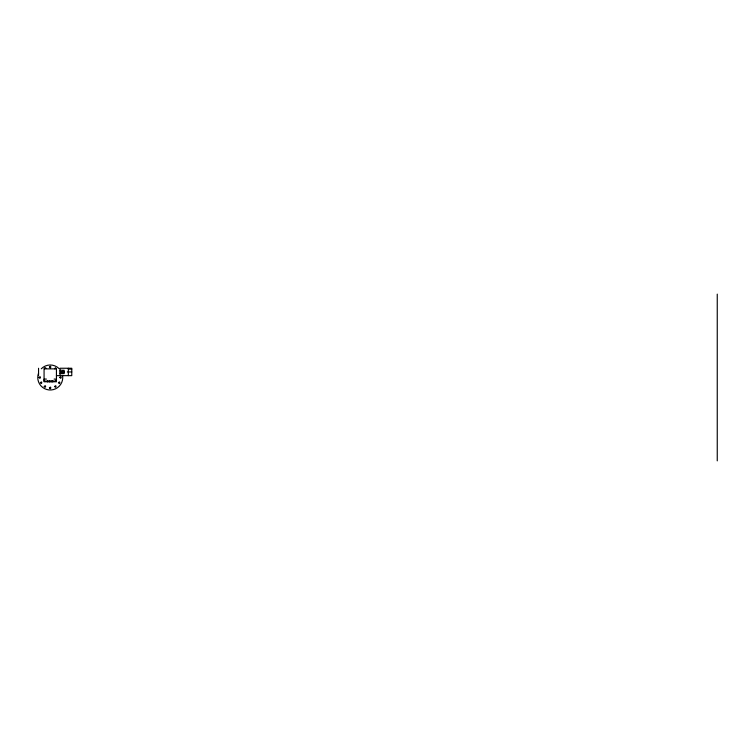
<?xml version="1.0" encoding="UTF-8"?>
<svg xmlns="http://www.w3.org/2000/svg" width="755" height="755" viewBox="0 0 755 755"><rect width="100%" height="100%" fill="white"/><g stroke="black" fill="none" stroke-linecap="round" stroke-linejoin="round"><path stroke-width="1.13" d="M56.219 368.836L55.502 367.647L54.7 368.817M68.346 369.12L71.763 369.12M60.004 370.28L64.175 370.28L64.175 373.612L60.004 373.612M61.023 371.762L63.005 371.762M60.004 371.951L64.175 371.951M67.299 371.951L71.763 371.951M61.089 372.13L63.005 372.13M56.436 375.641L71.763 375.65L71.763 368.261L60.004 368.242L60.004 375.641M44.073 379.086L44.403 381.086M45.083 379.086L46.404 379.086M54.115 379.086L55.426 379.086M56.436 379.086L56.106 381.086M44.073 381.086L56.436 381.086M45.791 368.11C46.735 369.101 43.847 366.335 44.29 368.836M717.25 294.129L717.25 460.871M68.346 368.261L68.346 375.631M63.005 370.884L63.005 373.017M62.089 373.027L62.089 373.612M52.888 381.086L52.888 381.756M52.633 381.086L52.633 381.756M51.217 381.086L51.217 381.756M50.962 381.086L50.962 381.756M49.547 381.086L49.547 381.756M49.301 381.086L49.301 381.756M47.886 381.086L47.886 381.756M47.631 381.086L47.631 381.756M38.552 368.261L38.552 375.631M62.637 375.764A12.505 12.505 0 0 1 48.877 389.929A12.505 12.505 0 0 1 38.552 373.102M41.289 368.78A12.505 12.505 0 0 1 58.975 368.534M40.411 382.662C41.987 385.56 42.44 379.991 40.411 382.662M54.634 386.466C56.125 389.391 56.804 383.766 54.634 386.466M39.015 377.425C40.355 380.388 41.336 374.895 39.024 377.349M49.424 367.015C50.84 369.978 51.68 364.391 49.424 367.015M49.424 387.834C50.896 390.807 51.576 385.21 49.424 387.834M59.834 377.425C61.212 380.36 62.089 374.942 59.843 377.349M44.224 386.39C45.385 389.401 46.697 384.059 44.243 386.315M58.446 382.587C59.692 385.645 60.834 380.058 58.446 382.587M62.089 373.508L62.589 373.027L61.589 373.027L61.995 373.527M56.436 368.865L44.073 368.865L44.073 381.756L56.436 381.756L56.436 368.865"/></g></svg>
